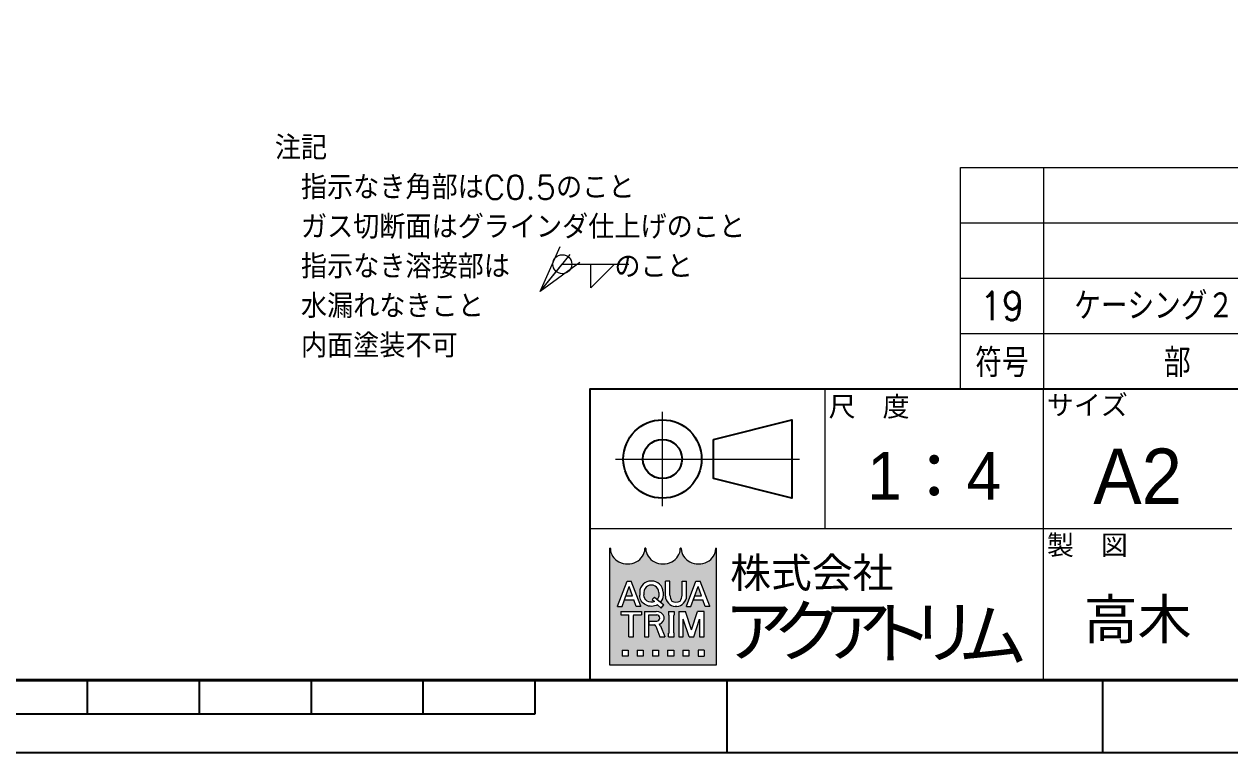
# Model space of a CAD drawing. Header units: millimetres. Extents: x 0 to 4931, y -34 to 1655.
# Drawn here: x 3816 to 4425, y 0 to 368 of the extents above; entities that cross this region are included whole.
import ezdxf
from ezdxf.enums import TextEntityAlignment as Align

# ---------------------------------------------------------------- set-up
doc = ezdxf.new("R2010")
doc.units = ezdxf.units.MM
doc.header["$LTSCALE"] = 1.6
for name, color, linetype, lineweight in [('02_細線', 5, 'Continuous', 13), ('07_寸法線', 3, 'Continuous', 9), ('08_DIM', 3, 'Continuous', 13), ('99_図枠', 7, 'Continuous', 40)]:
    doc.layers.add(name, color=color, linetype=linetype, lineweight=lineweight)
doc.styles.add('KSS_TXT', font='txt.shx', dxfattribs={"bigfont": 'extfont2.shx'})
doc.styles.add('MS_G', font='MS Gothic.ttf')
doc.styles.get("Standard").update_dxf_attribs({"font": 'txt.shx', "bigfont": 'extfont2.shx'})
doc.styles.add('寸法用', font='simplex.shx', dxfattribs={"width": 0.8, "bigfont": '@extfont2.shx'})
doc.styles.add('表題用', font='MS PGothic.ttf')
doc.dimstyles.new('KSS_DIM', dxfattribs={"dimscale": 4, "dimtxt": 3, "dimasz": 2.5, "dimexe": 1.25, "dimexo": 0.625, "dimtad": 1, "dimdsep": 46, "dimtxsty": 'KSS_TXT', "dimblk": 'OPEN30', "dimcen": 0, "dimazin": 2, "dimtfac": 0.75, "dimtmove": 0, "dimatfit": 3, "dimldrblk": 'OPEN30', "dimfxl": 1.25, "dimtolj": 1, "dimarcsym": 0})

# ---------------------------------------------------------------- blocks, each defined once
blk = doc.blocks.new('Weld-line')
blk.add_line((0, 0), (1, 0))
blk = doc.blocks.new('Weld10-s5')
blk.add_circle((0, 0), 2)
blk = doc.blocks.new('Weld10-a1')
for p, q in [((5, 0), (0, 5)), ((0, 5), (0, 0)), ((0, 0), (5, 0))]:
    blk.add_line(p, q)
at = {"width": 0.9}
blk.add_attdef('S', text='', height=2.8, dxfattribs=at).set_placement((-2, 1), align=Align.RIGHT)
blk.add_attdef('L', (8, 1), '', height=2.8, dxfattribs=at)
blk = doc.blocks.new('_Open30')
at = {"color": 0, "linetype": 'ByBlock', "lineweight": -2}
for p, q in [((-1, 0.26794919), (0, 0)), ((0, 0), (-1, -0.26794919)), ((0, 0), (-1, 0))]:
    blk.add_line(p, q, dxfattribs=at)
blk = doc.blocks.new('Jis_w20130906110600')
blk.add_blockref('Weld10-s5', (0, 0))
at = {"xscale": -1, "rotation": 180}
blk.add_blockref('Weld10-a1', (6, 0), dxfattribs=at)
at = {"layer": '08_DIM', "xscale": 14, "yscale": 14, "zscale": 14}
blk.add_blockref('Weld-line', (0, 0), dxfattribs=at)
at = {"style": 'KSS_TXT', "flags": 1}
blk.add_attdef('JISINFO', (0, 0), '', height=3, dxfattribs=at)
at = {"layer": '08_DIM'}
blk.add_leader([(-4.630805428080293, -5.765361229938435), (0, 0)], dimstyle='KSS_DIM', dxfattribs=at)

msp = doc.modelspace()

# ---------------------------------------------------------------- hatches: boundary and pattern name
at = {"layer": '99_図枠', "lineweight": 5}
h = msp.add_hatch(color=256, dxfattribs=at)
h.dxf.hatch_style = 1
edge = h.paths.add_edge_path()
edge.add_arc((4165.731299672949, 103.0354212092391), 0.2561589359989651, 90, 180)
edge.add_ellipse((4156.765736912985, 103.0354212092391), major_axis=(-8.709403823964816, 0), ratio=0.8823529411764706, start_angle=360, end_angle=540, ccw=False)
edge.add_arc((4147.800174153021, 103.0354212092391), 0.2561589359989651, 3.187317984128254, 180.000000000026)
edge.add_ellipse((4138.834611393057, 103.0354212092391), major_axis=(-8.709403823964816, 0), ratio=0.8823529411764706, start_angle=360, end_angle=540, ccw=False)
edge.add_arc((4129.869048633092, 103.0354212092391), 0.2561589359989651, 3.187317984128254, 180)
edge.add_ellipse((4120.903485873128, 103.0354212092391), major_axis=(-8.709403823964816, 0), ratio=0.8823529411764706, start_angle=360, end_angle=540, ccw=False)
edge.add_arc((4111.937923113166, 103.0354212092391), 0.2561589359989652, 3.187317984128254, 90)
edge.add_line((4111.937923113166, 103.2915801452384), (4111.937923113166, 44.11886592947735))
edge.add_line((4111.937923113166, 44.1188659294769), (4165.731299672948, 44.1188659294769))
edge.add_line((4165.731299672949, 44.1188659294769), (4165.731299672949, 103.2915801452357))
h.paths.add_polyline_path([(4120.61216688055, 86.68883819574535), (4122.736034253823, 86.68883819574535), (4127.565756095162, 73.94236954043686), (4127.565756095162, 73.88089139579847), (4125.26641902007, 73.88089139579847), (4124.06405653685, 77.25751581520876), (4119.335376384723, 77.25751581520876), (4120.028603852925, 79.20432372880009), (4123.370829068648, 79.20432372880009), (4121.674100567187, 83.96928851363577), (4118.081782114306, 73.88089139579847), (4115.782445039211, 73.88089139579847), (4115.782445039211, 73.94236954043686)], flags=16)
edge = h.paths.add_edge_path(flags=16)
edge.add_ellipse((4132.911126597608, 81.05334160376901), major_axis=(-5.8916555279762, 0), ratio=0.9565217391304344, start_angle=180, end_angle=360, ccw=False)
edge.add_line((4138.802782125582, 81.05334160376901), (4138.802782125582, 79.5163879877748))
edge.add_ellipse((4132.911126597608, 79.5163879877748), major_axis=(-5.8916555279762, 0), ratio=0.9565217391304344, start_angle=142.105255317713, end_angle=180, ccw=False)
edge.add_line((4137.560470146966, 76.05499373012049), (4135.909745167601, 77.41520953364557))
edge.add_ellipse((4132.911126597608, 79.66710699539021), major_axis=(3.75679118758396, 0), ratio=0.9950358206786508, start_angle=-37.0427632869818, end_angle=0)
edge.add_line((4136.667913069097, 79.66696187814546), (4136.667913069097, 80.9026225961536))
edge.add_ellipse((4132.911126597608, 80.9026225961536), major_axis=(3.75678647149081, 0), ratio=0.994718262525732, start_angle=360, end_angle=540)
edge.add_line((4129.154340126115, 80.9026225961536), (4129.154340126115, 79.66697525402219))
edge.add_ellipse((4132.911126597608, 79.66710699539021), major_axis=(3.75679118758396, 0), ratio=0.9950358206786508, start_angle=-180, end_angle=-65.75794872216291)
edge.add_line((4134.453636352315, 76.25859822141342), (4133.40768184799, 77.27656240895317))
edge.add_line((4133.407681847988, 77.2765624089518), (4134.542327038602, 78.48139757944978))
edge.add_line((4134.542327038602, 78.4813975794516), (4139.286550974487, 74.57210411523715))
edge.add_line((4139.286550974486, 74.57210411523579), (4137.804024907515, 72.99786790338271))
edge.add_line((4137.804024907515, 72.99786790338317), (4136.023073566948, 74.73116000829646))
edge.add_ellipse((4132.911126597608, 79.5163879877748), major_axis=(-5.8916555279762, 0), ratio=0.9565217391304344, start_angle=0, end_angle=121.88362473889401, ccw=False)
edge.add_line((4127.019471069631, 79.5163879877748), (4127.019471069631, 81.05334160376901))
h.paths.add_polyline_path([(4127.946720882022, 71.31930203580873), (4127.946720882022, 69.52618948381519), (4124.10433684204, 69.52618948381519, 0.4142135623730951), (4123.848177906038, 69.27003054781585), (4123.848177906038, 58.51135523585822), (4121.54274748205, 58.51135523585822), (4121.54274748205, 69.27003054781585, 0.4142135623730951), (4121.286588546051, 69.52618948381519), (4117.444204506066, 69.52618948381519), (4117.444204506066, 71.31930203580873)], flags=16)
edge = h.paths.add_edge_path(flags=16)
edge.add_line((4129.406785197652, 71.31930203580873), (4135.298440725627, 71.31930203580873))
edge.add_ellipse((4135.298440725626, 67.9500641921079), major_axis=(-4.13494587587903, 8e-16), ratio=0.8148203011203055, start_angle=111.3869747349855, end_angle=270, ccw=False)
edge.add_arc((4135.932545361418, 63.38400859386843), 1.674818033710892, 22.272952259934925, 58.5531130129101, ccw=False)
edge.add_line((4137.482403121343, 64.0187970389727), (4139.689545537504, 58.61381881025977))
edge.add_line((4139.689545537505, 58.61381881025977), (4139.689545537505, 58.51135523585958))
edge.add_line((4139.689545537505, 58.51135523585822), (4137.204803858316, 58.51135523585822))
edge.add_line((4137.204803858316, 58.51135523585822), (4135.254938620987, 63.93883671113031))
edge.add_arc((4134.304433300178, 63.55619060441154), 1.02463574399587, 21.92829786654815, 90)
edge.add_line((4134.304433300178, 64.58082634840525), (4131.789063302441, 64.58082634840525))
edge.add_line((4131.789063302442, 64.58082634840525), (4131.789063302442, 66.37393890039925))
edge.add_line((4131.789063302442, 66.37393890040062), (4135.605831448825, 66.37393890040062))
edge.add_arc((4135.550872994267, 67.9500641921079), 1.577083183248922, 271.9970571044072, 448.0029428955928)
edge.add_line((4135.605831448827, 69.52618948381519), (4131.712215621642, 69.52618948381519))
edge.add_line((4131.712215621643, 69.52618948381519), (4131.712215621643, 58.51135523585867))
edge.add_line((4131.712215621643, 58.51135523585822), (4129.406785197653, 58.51135523585822))
edge.add_line((4129.406785197652, 58.51135523585822), (4129.406785197652, 71.31930203580737))
h.paths.add_polyline_path([(4139.986903465157, 86.68883819574535), (4142.292333889149, 86.68883819574535), (4142.292333889149, 79.5163879877748, 0.175030561155744), (4143.309353526109, 76.5808493272109, 0.2571496110314638), (4147.423128716164, 76.5808493272109, 0.1750305611562702), (4148.440148353124, 79.5163879877839), (4148.440148353124, 86.68883819574535), (4150.745578777114, 86.68883819574535), (4150.745578777114, 79.05299040540581, -0.3793912406243967), (4145.750479525135, 73.88089139579847), (4144.982002717134, 73.88089139579847, -0.3793912406243716), (4139.986903465157, 79.05299040540581)], flags=16)
h.paths.add_polyline_path([(4141.632121491377, 71.31930203580873), (4144.449869787368, 71.31930203580873), (4144.449869787368, 69.52618948381519, 0.4142135623730951), (4144.193710851368, 69.27003054781585), (4144.193710851368, 60.56062672384928, 0.4142135623730951), (4144.449869787368, 60.30446778785358), (4144.449869787368, 58.51135523585822), (4141.632121491377, 58.51135523585822), (4141.632121491377, 60.30446778785358, 0.4142135623730951), (4141.888280427378, 60.56062672384928), (4141.888280427378, 69.27003054781585, 0.4142135623730951), (4141.632121491377, 69.52618948381519)], flags=16)
h.paths.add_polyline_path([(4146.757796336315, 71.31930203580873), (4150.103126851056, 71.31930203580873), (4153.161769736289, 62.01709252294518), (4156.220412621522, 71.31930203580873), (4159.567866040334, 71.31930203580873), (4159.567866040334, 58.51135523585822), (4157.262435616343, 58.51135523585822), (4157.262435616343, 67.4769179958223), (4154.314484948285, 58.51135523585822), (4152.009054524295, 58.51135523585822), (4149.061103856235, 67.4769179958223), (4149.063226760307, 58.51135523585822), (4146.757796336315, 58.51135523585822)], flags=16)
h.paths.add_polyline_path([(4155.445506404289, 86.68883819574535), (4157.569373777562, 86.68883819574535), (4162.399095618901, 73.94236954043686), (4162.399095618901, 73.88089139579847), (4160.099758543807, 73.88089139579847), (4158.897396060587, 77.25751581520876), (4154.168715908461, 77.25751581520876), (4154.861943376663, 79.20432372880009), (4158.204168592385, 79.20432372880009), (4156.507440090923, 83.96928851363577), (4152.915121638041, 73.88089139579847), (4150.615784562948, 73.88089139579847), (4150.615784562948, 73.94236954043686)], flags=16)
h.paths.add_polyline_path([(4118.085737577141, 51.80363400944611), (4121.159644809128, 51.80363400944611), (4121.159644809128, 48.72972677745952), (4118.085737577141, 48.72972677745952)], flags=16)
h.paths.add_polyline_path([(4125.77050565711, 51.80363400944611), (4128.844412889097, 51.80363400944611), (4128.844412889097, 48.72972677745952), (4125.77050565711, 48.72972677745952)], flags=16)
h.paths.add_polyline_path([(4133.455273737078, 51.80363400944611), (4136.529180969066, 51.80363400944611), (4136.529180969066, 48.72972677745952), (4133.455273737078, 48.72972677745952)], flags=16)
h.paths.add_polyline_path([(4141.140041817047, 51.80363400944611), (4144.213949049035, 51.80363400944611), (4144.213949049035, 48.72972677745952), (4141.140041817047, 48.72972677745952)], flags=16)
h.paths.add_polyline_path([(4148.824809897016, 51.80363400944611), (4151.898717129003, 51.80363400944611), (4151.898717129003, 48.72972677745952), (4148.824809897016, 48.72972677745952)], flags=16)
h.paths.add_polyline_path([(4156.509577976985, 51.80363400944611), (4159.583485208972, 51.80363400944611), (4159.583485208972, 48.72972677745952), (4156.509577976985, 48.72972677745952)], flags=16)

# ---------------------------------------------------------------- linework, layer by layer
at = {"layer": '02_細線'}
for p, q in [((4289.079020717956, 183.6927427502344), (4289.079020717956, 295.6813123366703)), ((4289.079020717956, 295.6813123366703), (4893.903013017505, 295.6813123366703)), ((4331.074730191485, 295.6813123366703), (4331.074730191485, 183.6927427502344)), ((4289.079020717956, 267.6841706921225), (4893.903013017505, 267.6841706921225)), ((4289.079020717956, 239.6870290475601), (4893.903013017505, 239.6870290475601)), ((4289.079020717956, 211.6898874029978), (4893.903013017505, 211.6898874029978))]:
    msp.add_line(p, q, dxfattribs=at)
at = {"layer": '99_図枠', "lineweight": 13}
for p, q in [((4220.703013020224, 112.9784570362301), (4220.703013020224, 183.6927427502344)), ((4331.017298734063, 36.60702846511435), (4331.017298734063, 183.6927427502344)), ((4138.533013020555, 124.5755998933312), (4138.533013020555, 172.0955998931388)), ((4114.773013020651, 148.3355998932313), (4207.833013020274, 148.3355998932313)), ((4426.331584447904, 112.9784570362301), (4101.903013020703, 112.9784570362301))]:
    msp.add_line(p, q, dxfattribs=at)
at = {"layer": '99_図枠', "lineweight": 5}
for p, q in [((4111.937923113166, 44.1188659294769), (4111.937923113166, 103.2915801452384)), ((4165.731299672949, 103.2915801452384), (4165.731299672949, 44.1188659294769)), ((4115.782445039211, 73.94236954043686), (4120.61216688055, 86.68883819574535)), ((4120.61216688055, 86.68883819574535), (4122.736034253823, 86.68883819574535)), ((4127.565756095162, 73.94236954043686), (4122.736034253823, 86.68883819574535)), ((4139.986903465157, 79.05299040540581), (4139.986903465157, 86.68883819574535)), ((4142.292333889149, 86.68883819574535), (4139.986903465157, 86.68883819574535)), ((4142.292333889149, 79.5163879877748), (4142.292333889149, 86.68883819574535)), ((4148.440148353124, 79.5163879877748), (4148.440148353124, 86.68883819574535)), ((4148.440148353124, 86.68883819574535), (4150.745578777114, 86.68883819574535)), ((4150.615784562948, 73.94236954043686), (4155.445506404289, 86.68883819574535)), ((4150.745578777114, 79.05299040540581), (4150.745578777114, 86.68883819574535)), ((4155.445506404289, 86.68883819574535), (4157.569373777562, 86.68883819574535)), ((4162.399095618901, 73.94236954043686), (4157.569373777562, 86.68883819574535)), ((4118.081782114306, 73.88089139579847), (4121.674100567187, 83.96928851363577)), ((4123.370829068648, 79.20432372880009), (4121.674100567187, 83.96928851363577)), ((4127.019471069631, 81.05334160376901), (4127.019471069631, 79.5163879877748)), ((4129.154340126115, 80.9026225961536), (4129.154340126115, 79.6730597033586)), ((4136.667913069097, 80.9026225961536), (4136.667913069097, 79.6730597033586)), ((4138.802782125582, 81.05334160376901), (4138.802782125582, 79.5163879877748)), ((4152.915121638041, 73.88089139579847), (4156.507440090923, 83.96928851363577)), ((4158.204168592385, 79.20432372880009), (4156.507440090923, 83.96928851363577)), ((4115.782445039211, 73.88089139579847), (4115.782445039211, 73.94236954043686)), ((4115.782445039211, 73.94236954043686), (4115.782445039211, 73.94236954043686)), ((4115.782445039211, 73.88089139579847), (4115.782445039211, 73.94236954043686)), ((4115.782445039211, 73.88089139579847), (4118.081782114306, 73.88089139579847)), ((4119.335376384723, 77.25751581520876), (4120.028603852925, 79.20432372880009)), ((4119.335376384723, 77.25751581520876), (4124.06405653685, 77.25751581520876)), ((4120.028603852925, 79.20432372880009), (4123.370829068648, 79.20432372880009)), ((4125.26641902007, 73.88089139579847), (4124.06405653685, 77.25751581520876)), ((4127.565756095162, 73.88089139579847), (4125.26641902007, 73.88089139579847)), ((4127.565756095162, 73.88089139579847), (4127.565756095162, 73.94236954043686)), ((4133.407681847988, 77.2765624089518), (4134.542327038602, 78.4813975794516)), ((4133.407681847988, 77.2765624089518), (4134.453636352315, 76.25859822141342)), ((4134.542327038602, 78.4813975794516), (4139.286550974486, 74.57210411523579)), ((4135.909745167601, 77.41520953364693), (4137.560470146966, 76.05499373012049)), ((4136.02307356695, 74.73116000829782), (4137.804024907515, 72.99786790338317)), ((4137.804024907515, 72.99786790338317), (4139.286550974486, 74.57210411523579)), ((4145.750479525133, 73.88089139579847), (4144.982002717137, 73.88089139579847)), ((4150.615784562948, 73.88089139579847), (4150.615784562948, 73.94236954043686)), ((4150.615784562948, 73.94236954043686), (4150.615784562948, 73.94236954043686)), ((4150.615784562948, 73.88089139579847), (4150.615784562948, 73.94236954043686)), ((4150.615784562948, 73.88089139579847), (4152.915121638041, 73.88089139579847)), ((4154.168715908461, 77.25751581520876), (4154.861943376663, 79.20432372880009)), ((4154.168715908461, 77.25751581520876), (4158.897396060587, 77.25751581520876)), ((4154.861943376663, 79.20432372880009), (4158.204168592385, 79.20432372880009)), ((4160.099758543807, 73.88089139579847), (4158.897396060587, 77.25751581520876)), ((4162.399095618901, 73.88089139579847), (4160.099758543807, 73.88089139579847)), ((4162.399095618901, 73.88089139579847), (4162.399095618901, 73.94236954043686)), ((4117.444204506066, 71.31930203580873), (4127.946720882022, 71.31930203580873)), ((4117.444204506066, 71.31930203580873), (4117.444204506066, 69.52618948381519)), ((4117.444204506066, 69.52618948381519), (4121.286588546051, 69.52618948381519)), ((4121.54274748205, 58.51135523585822), (4121.54274748205, 69.27003054781585)), ((4123.848177906038, 58.51135523585822), (4123.848177906038, 69.27003054781585)), ((4124.10433684204, 69.52618948381519), (4127.946720882022, 69.52618948381519)), ((4127.946720882022, 71.31930203580873), (4127.946720882022, 69.52618948381519)), ((4129.406785197652, 71.31930203580873), (4129.406785197652, 58.51135523585822)), ((4129.406785197652, 71.31930203580873), (4135.298440725626, 71.31930203580873)), ((4131.712215621643, 58.51135523585822), (4131.712215621643, 69.52618948381519)), ((4131.712215621643, 69.52618948381519), (4135.605831448827, 69.52618948381519)), ((4141.632121491377, 71.31930203580873), (4144.449869787368, 71.31930203580873)), ((4141.632121491377, 71.31930203580873), (4141.632121491377, 69.52618948381519)), ((4141.888280427378, 60.56062672384928), (4141.888280427378, 69.27003054781585)), ((4144.193710851368, 60.56062672384928), (4144.193710851368, 69.27003054781585)), ((4144.449869787368, 71.31930203580873), (4144.449869787368, 69.52618948381519)), ((4146.757796336315, 71.31930203580873), (4146.757796336315, 58.51135523585822)), ((4146.757796336315, 71.31930203580873), (4150.103126851056, 71.31930203580873)), ((4149.063226760307, 58.51135523585822), (4149.061103856235, 67.4769179958223)), ((4152.009054524295, 58.51135523585822), (4149.061103856235, 67.4769179958223)), ((4153.161769736289, 62.01709252294518), (4150.103126851056, 71.31930203580873)), ((4153.161769736289, 62.01709252294518), (4156.220412621522, 71.31930203580873)), ((4154.314484948285, 58.51135523585822), (4157.262435616343, 67.4769179958223)), ((4159.567866040334, 71.31930203580873), (4156.220412621522, 71.31930203580873)), ((4157.262435616343, 67.4769179958223), (4157.262435616343, 58.51135523585822)), ((4159.567866040334, 58.51135523585822), (4159.567866040334, 71.31930203580873)), ((4131.789063302442, 64.58082634840525), (4131.789063302442, 66.37393890040062)), ((4131.789063302442, 66.37393890040062), (4135.605831448827, 66.37393890040062)), ((4131.789063302442, 64.58082634840525), (4134.304433300178, 64.58082634840525)), ((4135.254938620987, 63.93883671113167), (4137.204803858316, 58.51135523585822)), ((4137.482403121343, 64.01879703897453), (4139.689545537505, 58.61381881025977)), ((4121.54274748205, 58.51135523585822), (4123.848177906038, 58.51135523585822)), ((4129.406785197652, 58.51135523585822), (4131.712215621643, 58.51135523585822)), ((4137.204803858316, 58.51135523585822), (4139.689545537505, 58.51135523585822)), ((4139.689545537505, 58.61381881025977), (4139.689545537505, 58.51135523585822)), ((4141.632121491377, 58.51135523585822), (4141.632121491377, 60.30446778785358)), ((4141.632121491377, 58.51135523585822), (4144.449869787368, 58.51135523585822)), ((4144.449869787368, 58.51135523585822), (4144.449869787368, 60.30446778785358)), ((4146.757796336315, 58.51135523585822), (4149.063226760307, 58.51135523585822)), ((4152.009054524295, 58.51135523585822), (4154.314484948285, 58.51135523585822)), ((4157.262435616343, 58.51135523585822), (4159.567866040334, 58.51135523585822)), ((4118.085737577141, 51.80363400944611), (4121.159644809128, 51.80363400944611)), ((4118.085737577141, 51.80363400944611), (4118.085737577141, 48.72972677745952)), ((4121.159644809128, 51.80363400944611), (4121.159644809128, 48.72972677745952)), ((4125.77050565711, 51.80363400944611), (4128.844412889097, 51.80363400944611)), ((4125.77050565711, 51.80363400944611), (4125.77050565711, 48.72972677745952)), ((4128.844412889097, 51.80363400944611), (4128.844412889097, 48.72972677745952)), ((4133.455273737078, 51.80363400944611), (4136.529180969066, 51.80363400944611)), ((4133.455273737078, 51.80363400944611), (4133.455273737078, 48.72972677745952)), ((4136.529180969066, 51.80363400944611), (4136.529180969066, 48.72972677745952)), ((4141.140041817047, 51.80363400944611), (4144.213949049035, 51.80363400944611)), ((4141.140041817047, 51.80363400944611), (4141.140041817047, 48.72972677745952)), ((4144.213949049035, 51.80363400944611), (4144.213949049035, 48.72972677745952)), ((4148.824809897016, 51.80363400944611), (4151.898717129003, 51.80363400944611)), ((4148.824809897016, 51.80363400944611), (4148.824809897016, 48.72972677745952)), ((4151.898717129003, 51.80363400944611), (4151.898717129003, 48.72972677745952)), ((4159.583485208972, 51.80363400944611), (4156.509577976985, 51.80363400944611)), ((4156.509577976985, 51.80363400944611), (4156.509577976985, 48.72972677745952)), ((4159.583485208972, 51.80363400944611), (4159.583485208972, 48.72972677745952)), ((4165.731299672949, 44.1188659294769), (4111.937923113166, 44.1188659294769)), ((4121.159644809128, 48.72972677745952), (4118.085737577141, 48.72972677745952)), ((4128.844412889097, 48.72972677745952), (4125.77050565711, 48.72972677745952)), ((4136.529180969066, 48.72972677745952), (4133.455273737078, 48.72972677745952)), ((4144.213949049035, 48.72972677745952), (4141.140041817047, 48.72972677745952)), ((4151.898717129003, 48.72972677745952), (4148.824809897016, 48.72972677745952)), ((4156.509577976985, 48.72972677745952), (4159.583485208972, 48.72972677745952))]:
    msp.add_line(p, q, dxfattribs=at)
at = {"layer": '99_図枠', "lineweight": 25}
for p, q in [((3847.953870164587, 19.63559989375449), (3847.953870164587, 36.60702846511435)), ((3904.525298735786, 19.63559989375449), (3904.525298735786, 36.60702846511435)), ((3961.096727306988, 19.63559989375449), (3961.096727306988, 36.60702846511435)), ((4017.668155878186, 19.63559989375449), (4017.668155878186, 36.60702846511435)), ((4074.239584449388, 19.63559989375449), (4074.239584449388, 36.60702846511435)), ((4171.146441591853, -1.126752522395691e-07), (4171.146441591853, 36.60702846511435)), ((4361.028441591085, -0.1644001061665676), (4361.028441591085, 36.60702846511435)), ((4361.028441591085, -1.126752522395691e-07), (4361.028441591085, 36.60702846511435)), ((3508.525298737386, 19.63559989375449), (4074.239584449388, 19.63559989375449))]:
    msp.add_line(p, q, dxfattribs=at)
at = {"layer": '99_図枠'}
msp.add_lwpolyline([(2762.291584454688, 36.60702846511435), (4893.903013017505, 36.60702846511435), (4893.903013017505, 1574.348571316039), (2762.291584454688, 1574.348571316039)], close=True, dxfattribs=at)
at = {"layer": '99_図枠', "lineweight": 25}
msp.add_lwpolyline([(4101.903013020703, 36.60702846511435), (4893.903013017505, 36.60702846511435), (4893.903013017505, 183.6927427502344), (4101.903013020703, 183.6927427502344)], close=True, dxfattribs=at)
msp.add_lwpolyline([(4164.273013020453, 158.2355998931928), (4203.873013020293, 168.1355998931524), (4203.873013020293, 128.5355998933157), (4164.273013020453, 138.4355998932735), (4164.273013020453, 158.2355998931928)], dxfattribs=at)
for radius in [19.79999999992, 9.89999999996]:
    msp.add_circle((4138.533013020555, 148.3355998932313), radius, dxfattribs=at)
at = {"layer": '99_図枠', "lineweight": 5}
for centre, radius, start, end in [((4111.937923113166, 103.0354212092391), 0.2561589359989651, 0, 90), ((4129.869048633092, 103.0354212092391), 0.2561589359989651, 0, 180), ((4129.869048633092, 103.0354212092391), 0.2561589359989651, 0, 90), ((4147.800174153021, 103.0354212092391), 0.2561589359989651, 0, 180), ((4165.731299672949, 103.0354212092391), 0.2561589359989651, 90, 180), ((4146.865285893957, 79.45674779315073), 4.573340900382641, 179.2527938813867, 218.9645718468402), ((4143.867196348314, 79.45674779315073), 4.573340900382127, 321.0354281531598, 0.7472061186132728), ((4145.402047404261, 79.28468919659122), 5.420098542558597, 182.4500309922614, 265.5552572885243), ((4145.366241121135, 80.31578401701358), 4.263862534800127, 241.1577278083488, 298.8422721916512), ((4145.330434838012, 79.28468919659122), 5.420098542558597, 274.4447427114757, 357.5499690077386), ((4121.286588546051, 69.27003054781585), 0.2561589359989651, 0, 90), ((4124.10433684204, 69.27003054781585), 0.2561589359989651, 90, 180), ((4135.550872994267, 67.9500641921079), 1.577083183248922, 271.9970571043541, 88.00294289554164), ((4141.632121491377, 69.27003054781585), 0.2561589359989651, 0, 90), ((4144.449869787368, 69.27003054781585), 0.2561589359989651, 90, 180), ((4134.304433300178, 63.55619060441154), 1.02463574399586, 21.92829786657416, 90), ((4135.932545361418, 63.38400859386843), 1.67481803371092, 22.27295226000712, 58.55311301289311), ((4141.632121491377, 60.56062672384928), 0.2561589359989651, 270, 0), ((4144.449869787368, 60.56062672384928), 0.2561589359989651, 180, 270)]:
    msp.add_arc(centre, radius, start, end, dxfattribs=at)
for centre, major_axis, ratio, start_param, end_param in [((4120.903485873128, 103.0354212092391), (-8.709403823964816, 0), 0.8823529411764706, 6.283185307179585, 9.424777960769381), ((4138.834611393057, 103.0354212092391), (-8.709403823964816, 0), 0.8823529411764706, 6.283185307179585, 9.424777960769381), ((4156.765736912985, 103.0354212092391), (-8.709403823964816, 0), 0.8823529411764706, 6.283185307179585, 9.424777960769381), ((4132.911126597608, 81.05334160376901), (-5.8916555279762, 0), 0.9565217391304344, 3.141592653589793, 6.283185307179585), ((4132.911126597608, 80.9026225961536), (3.75678647149081, 0), 0.994718262525732, 6.283185307179585, 9.424777960769381), ((4135.298440725626, 67.9500641921079), (-4.13494587587903, 8e-16), 0.8148203011203053, 1.944069452961234, 4.712388980384689)]:
    msp.add_ellipse(centre, major_axis=major_axis, ratio=ratio, start_param=start_param, end_param=end_param, dxfattribs=at)
at = {"layer": '99_図枠', "lineweight": 5, "extrusion": (0, 0, -1)}
for centre, major_axis, ratio, start_param, end_param in [((4132.911126597608, 79.5163879877748), (-5.8916555279762, 0), 0.9565217391304344, 4.155914751220672, 6.283185307179585), ((4132.911126597608, 79.66710699539021), (3.756791187583959, 0), 0.9950358206786508, 7.430878021738926, 9.424777960769381), ((4132.911126597608, 79.66710699539021), (3.756791187583959, 0), 0.9950358206786508, 6.283185307179585, 6.929703490574294), ((4132.911126597608, 79.5163879877748), (-5.8916555279762, 0), 0.9565217391304344, 3.141592653589793, 3.802980717498314)]:
    msp.add_ellipse(centre, major_axis=major_axis, ratio=ratio, start_param=start_param, end_param=end_param, dxfattribs=at)
at = {"layer": 'Defpoints'}
msp.add_lwpolyline([(2652.090441588782, -1.126752522395691e-07), (4930.674441588782, -1.126752522395691e-07), (4930.674441588782, 1611.11999988732), (2652.090441588782, 1611.11999988732)], close=True, dxfattribs=at)

# ---------------------------------------------------------------- block references
at = {"layer": '07_寸法線', "xscale": 2.4, "yscale": 2.4, "zscale": 2.4}
msp.add_blockref('Jis_w20130906110600', (4087.918067731793, 246.7964588340092), dxfattribs=at)

# ---------------------------------------------------------------- texts
for tag, style, width, p in [('19', '寸法用', 0.9, (4310.076875454721, 225.6884567211639)), ('符号', 'KSS_TXT', 0.85, (4310.076875454721, 197.6913150766306)), ('部\u3000\u3000品\u3000\u3000名', 'KSS_TXT', 0.85, (4439.133990747952, 197.6913150766306))]:
    msp.add_attdef(tag, text='', height=14.4, dxfattribs=dict(style=style, width=width)).set_placement(p, align=Align.MIDDLE)
at = {"style": 'KSS_TXT', "width": 0.85}
msp.add_attdef('ケーシング２', text='', height=14.4, dxfattribs=at).set_placement((4346.609836479391, 225.6884567211639), align=Align.MIDDLE_LEFT)
at = {"style": '表題用'}
for tag, height, p in [('1：4', 24, (4275.860155877144, 139.8498856075532)), ('高木', 20, (4378.674441590983, 67.7213141792729))]:
    msp.add_attdef(tag, text='', height=height, dxfattribs=at).set_placement(p, align=Align.MIDDLE)
at = {"layer": '07_寸法線', "ltscale": 2, "insert": (3942.636741776092, 311.6337010122481), "char_height": 12, "attachment_point": 1}
msp.add_mtext_dynamic_manual_height_columns('注記\\P\u3000指示なき角部はC0.5のこと\\P\u3000ガス切断面はグラインダ仕上げのこと\\P\u3000指示なき溶接部は\u3000\u3000\u3000\u3000のこと\\P\u3000水漏れなきこと\\P\u3000内面塗装不可', width=285.7901684789556, gutter_width=15, heights=[0], dxfattribs=at)
at = {"layer": '99_図枠', "style": '表題用'}
for s, p in [('尺\u3000度', (4222.497087703679, 174.8358550758678)), ('サイズ', (4332.811373417519, 175.5816704054944)), ('製\u3000図', (4332.811434363195, 104.8673846914955))]:
    msp.add_text(s, height=10, dxfattribs=at).set_placement(p, align=Align.MIDDLE_LEFT)
msp.add_text('A2', height=28, dxfattribs=at).set_placement((4378.674441590983, 139.8498856075532), align=Align.MIDDLE)
at = {"layer": '99_図枠', "lineweight": 5, "style": 'MS_G'}
for s, height, p in [('株式会社', 15.12154285708176, (4213.969892219158, 90.90623191552027)), ('ア', 25.53860571418252, (4186.98906088623, 61.45830151181167)), ('ク', 25.53860571418252, (4211.603515275525, 61.45830151181167)), ('ア', 25.53860571418252, (4236.909730401956, 61.45830151181167)), ('ト', 25.53860571418252, (4257.985172023915, 60.38344436895954)), ('リ', 25.53860571418252, (4280.830120029545, 60.92087294038561)), ('ム', 25.53860571418252, (4305.442870742507, 59.30858722610742))]:
    msp.add_text(s, height=height, dxfattribs=at).set_placement(p, align=Align.MIDDLE_CENTER)

doc.saveas('drawing.dxf')
